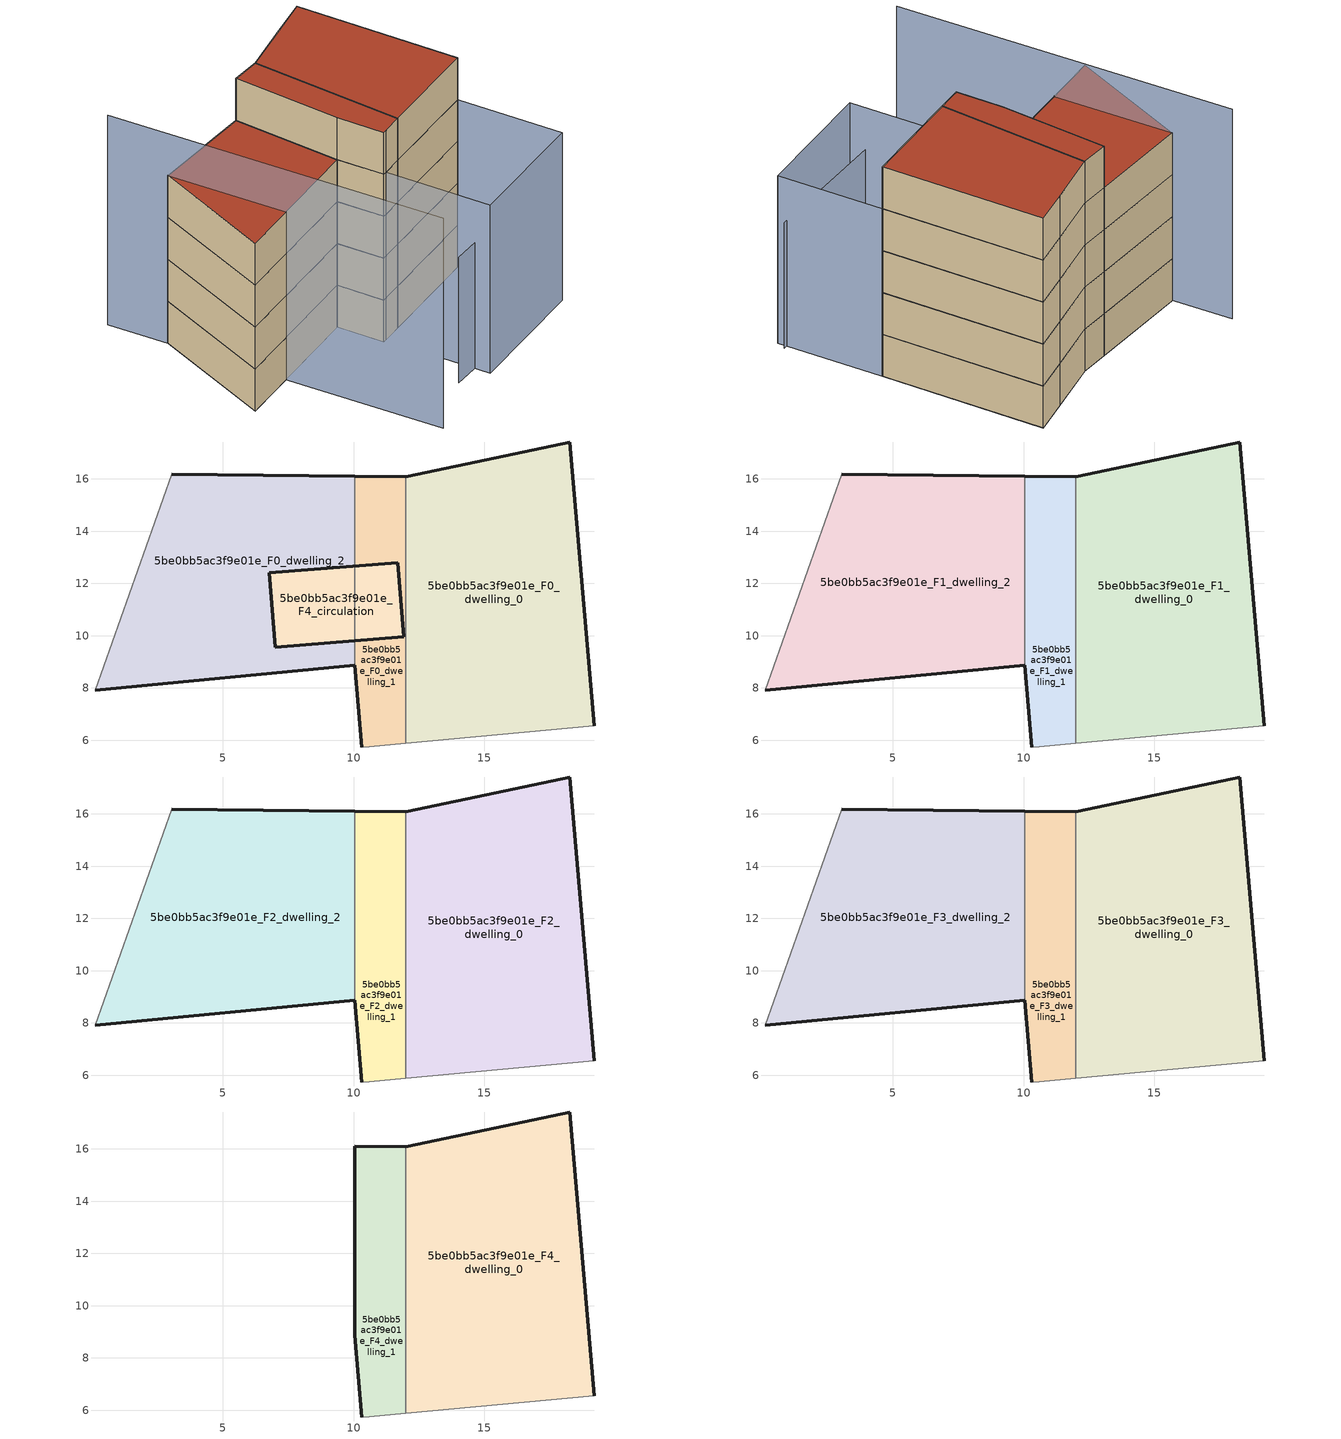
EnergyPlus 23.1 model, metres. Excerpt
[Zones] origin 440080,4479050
5be0bb5ac3f9e01e_F0_dwelling_0
 floor ground (EU_floor_Construction): 19.21,6.56 18.27,17.41 15.82,16.89 12.01,16.08 12.01,5.88 z0
 wall outside (EU_wall_Construction): 12.01,16.08 15.82,16.89 18.27,17.41 19.21,6.56 z0:3
 wall adiabatic (EU_wall_Construction): 19.21,6.56 12.01,5.88 z0:3
 wall to 5be0bb5ac3f9e01e_F0_dwelling_1 (EU_wall_Construction): 12.01,5.88 12.01,16.08 z0:3
5be0bb5ac3f9e01e_F0_dwelling_1
 floor ground (EU_floor_Construction): 12.01,5.88 12.01,16.08 10.04,16.1 10.04,8.86 10.32,5.74 10.61,5.75 z0
 wall outside (EU_wall_Construction): 10.32,5.74 10.04,8.86 / 10.04,16.1 12.01,16.08 z0:3
 wall adiabatic (EU_wall_Construction): 12.01,5.88 10.61,5.75 10.32,5.74 z0:3
 wall to 5be0bb5ac3f9e01e_F0_dwelling_2 (EU_wall_Construction): 10.04,8.86 10.04,16.1 z0:3
5be0bb5ac3f9e01e_F0_dwelling_2
 floor ground (EU_floor_Construction): 10.04,8.86 10.04,16.1 3.03,16.18 0.11,7.91 z0
 wall outside (EU_wall_Construction): 10.04,8.86 0.11,7.91 / 3.03,16.18 10.04,16.1 z0:3
 wall adiabatic (EU_wall_Construction): 0.11,7.91 3.03,16.18 z0:3
5be0bb5ac3f9e01e_F4_circulation
 floor ground (EU_floor_Construction): 11.91,9.95 11.68,12.8 6.78,12.4 7.01,9.55 z0
 wall outside (EU_wall_Construction): 11.68,12.8 11.91,9.95 7.01,9.55 6.78,12.4 11.68,12.8 z0:3
 roof outside (EU_roof_Construction): 11.68,12.8 11.91,9.95 7.01,9.55 6.78,12.4 z3
5be0bb5ac3f9e01e_F1_dwelling_0
 floor to 5be0bb5ac3f9e01e_F0_dwelling_0 (EU_floor_Construction): 19.21,6.56 18.27,17.41 15.82,16.89 12.01,16.08 12.01,5.88 z3
 wall outside (EU_wall_Construction): 12.01,16.08 15.82,16.89 18.27,17.41 19.21,6.56 z3:6
 wall adiabatic (EU_wall_Construction): 19.21,6.56 12.01,5.88 z3:6
 wall to 5be0bb5ac3f9e01e_F1_dwelling_1 (EU_wall_Construction): 12.01,5.88 12.01,16.08 z3:6
5be0bb5ac3f9e01e_F1_dwelling_1
 floor to 5be0bb5ac3f9e01e_F0_dwelling_1 (EU_floor_Construction): 12.01,5.88 12.01,16.08 10.04,16.1 10.04,8.86 10.32,5.74 10.61,5.75 z3
 wall outside (EU_wall_Construction): 10.32,5.74 10.04,8.86 / 10.04,16.1 12.01,16.08 z3:6
 wall adiabatic (EU_wall_Construction): 12.01,5.88 10.61,5.75 10.32,5.74 z3:6
 wall to 5be0bb5ac3f9e01e_F1_dwelling_2 (EU_wall_Construction): 10.04,8.86 10.04,16.1 z3:6
5be0bb5ac3f9e01e_F1_dwelling_2
 floor to 5be0bb5ac3f9e01e_F0_dwelling_2 (EU_floor_Construction): 10.04,8.86 10.04,16.1 3.03,16.18 0.11,7.91 z3
 wall outside (EU_wall_Construction): 10.04,8.86 0.11,7.91 / 3.03,16.18 10.04,16.1 z3:6
 wall adiabatic (EU_wall_Construction): 0.11,7.91 3.03,16.18 z3:6
5be0bb5ac3f9e01e_F2_dwelling_0
 floor to 5be0bb5ac3f9e01e_F1_dwelling_0 (EU_floor_Construction): 19.21,6.56 18.27,17.41 15.82,16.89 12.01,16.08 12.01,5.88 z6
 wall outside (EU_wall_Construction): 12.01,16.08 15.82,16.89 18.27,17.41 19.21,6.56 z6:9
 wall adiabatic (EU_wall_Construction): 19.21,6.56 12.01,5.88 z6:9
 wall to 5be0bb5ac3f9e01e_F2_dwelling_1 (EU_wall_Construction): 12.01,5.88 12.01,16.08 z6:9
5be0bb5ac3f9e01e_F2_dwelling_1
 floor to 5be0bb5ac3f9e01e_F1_dwelling_1 (EU_floor_Construction): 12.01,5.88 12.01,16.08 10.04,16.1 10.04,8.86 10.32,5.74 10.61,5.75 z6
 wall outside (EU_wall_Construction): 10.32,5.74 10.04,8.86 / 10.04,16.1 12.01,16.08 z6:9
 wall adiabatic (EU_wall_Construction): 12.01,5.88 10.61,5.75 10.32,5.74 z6:9
 wall to 5be0bb5ac3f9e01e_F2_dwelling_2 (EU_wall_Construction): 10.04,8.86 10.04,16.1 z6:9
5be0bb5ac3f9e01e_F2_dwelling_2
 floor to 5be0bb5ac3f9e01e_F1_dwelling_2 (EU_floor_Construction): 10.04,8.86 10.04,16.1 3.03,16.18 0.11,7.91 z6
 wall outside (EU_wall_Construction): 10.04,8.86 0.11,7.91 / 3.03,16.18 10.04,16.1 z6:9
 wall adiabatic (EU_wall_Construction): 0.11,7.91 3.03,16.18 z6:9
5be0bb5ac3f9e01e_F3_dwelling_0
 floor to 5be0bb5ac3f9e01e_F2_dwelling_0 (EU_floor_Construction): 19.21,6.56 18.27,17.41 15.82,16.89 12.01,16.08 12.01,5.88 z9
 wall outside (EU_wall_Construction): 12.01,16.08 15.82,16.89 18.27,17.41 19.21,6.56 z9:12
 wall adiabatic (EU_wall_Construction): 19.21,6.56 12.01,5.88 z9:12
 wall to 5be0bb5ac3f9e01e_F3_dwelling_1 (EU_wall_Construction): 12.01,5.88 12.01,16.08 z9:12
5be0bb5ac3f9e01e_F3_dwelling_1
 floor to 5be0bb5ac3f9e01e_F2_dwelling_1 (EU_floor_Construction): 12.01,5.88 12.01,16.08 10.04,16.1 10.04,8.86 10.32,5.74 10.61,5.75 z9
 wall outside (EU_wall_Construction): 10.32,5.74 10.04,8.86 / 10.04,16.1 12.01,16.08 z9:12
 wall adiabatic (EU_wall_Construction): 12.01,5.88 10.61,5.75 10.32,5.74 z9:12
 wall to 5be0bb5ac3f9e01e_F3_dwelling_2 (EU_wall_Construction): 10.04,8.86 10.04,16.1 z9:12
5be0bb5ac3f9e01e_F3_dwelling_2
 floor to 5be0bb5ac3f9e01e_F2_dwelling_2 (EU_floor_Construction): 10.04,8.86 10.04,16.1 3.03,16.18 0.11,7.91 z9
 wall outside (EU_wall_Construction): 10.04,8.86 0.11,7.91 / 3.03,16.18 10.04,16.1 z9:12
 wall adiabatic (EU_wall_Construction): 0.11,7.91 3.03,16.18 z9:12
 roof outside (EU_roof_Construction): 10.04,16.1 10.04,8.86 0.11,7.91 3.03,16.18 z12
5be0bb5ac3f9e01e_F4_dwelling_0
 floor to 5be0bb5ac3f9e01e_F3_dwelling_0 (EU_floor_Construction): 19.21,6.56 18.27,17.41 15.82,16.89 12.01,16.08 12.01,5.88 z12
 wall outside (EU_wall_Construction): 12.01,16.08 15.82,16.89 18.27,17.41 19.21,6.56 z12:15
 wall adiabatic (EU_wall_Construction): 19.21,6.56 12.01,5.88 z12:15
 wall to 5be0bb5ac3f9e01e_F4_dwelling_1 (EU_wall_Construction): 12.01,5.88 12.01,16.08 z12:15
 roof outside (EU_roof_Construction): 18.27,17.41 19.21,6.56 12.01,5.88 12.01,16.08 15.82,16.89 z15
5be0bb5ac3f9e01e_F4_dwelling_1
 floor to 5be0bb5ac3f9e01e_F3_dwelling_1 (EU_floor_Construction): 12.01,5.88 12.01,16.08 10.04,16.1 10.04,8.86 10.32,5.74 10.61,5.75 z12
 wall outside (EU_wall_Construction): 10.32,5.74 10.04,8.86 10.04,16.1 12.01,16.08 z12:15
 wall adiabatic (EU_wall_Construction): 12.01,5.88 10.61,5.75 10.32,5.74 z12:15
 roof outside (EU_roof_Construction): 12.01,16.08 12.01,5.88 10.61,5.75 10.32,5.74 10.04,8.86 10.04,16.1 z15
shading: 9.35,-0.31 20.1,0.14 z0:9; 19.21,6.56 19.86,-0.47 / 19.86,-0.47 11.22,-1.27 / 11.22,-1.27 10.58,5.76 / 10.58,5.76 19.21,6.56 z0:12; 2.62,20.16 4.96,-2.22 z0:15
[Building]
EU S2 Campaign: North Axis=0; Terrain=City; Solar Distribution=FullExterior
[Site:Location]
Madrid: Latitude=40.5; Longitude=-3.5; Time Zone=1; Elevation=609
[SizingPeriod:WeatherFileDays]
AnnualSizingPeriod: Begin Month=1; Begin Day of Month=1; End Month=12; End Day of Month=31; Day of Week for Start Day=Monday; Use Weather File Daylight Saving Period=No; Use Weather File Rain and Snow Indicators=No
[MATERIAL]
EU_InternalMass_Material: Roughness=MediumRough; Thickness=0.1; Conductivity=1; Density=1800; Specific Heat=900; Thermal Absorptance=0.9; Solar Absorptance=0.7; Visible Absorptance=0.7
[MATERIAL:NOMASS] Roughness=MediumRough; Thermal Absorptance=0.9; Solar Absorptance=0.7; Visible Absorptance=0.7
Name | Thermal Resistance
EU_wall_NoMass | 0.609216
EU_roof_NoMass | 0.513268
EU_floor_NoMass | 0.568163
[CONSTRUCTION]
EU_wall_Construction: EU_wall_NoMass
EU_roof_Construction: EU_roof_NoMass
EU_floor_Construction: EU_floor_NoMass
EU_InternalMass_Construction: EU_InternalMass_Material
[ZONE] Type=1; Multiplier=1; Ceiling Height=autocalculate; Floor Area=autocalculate; Part of Total Floor Area=Yes
Name | Volume
5be0bb5ac3f9e01e_F0_dwelling_0; 5be0bb5ac3f9e01e_F1_dwelling_0; 5be0bb5ac3f9e01e_F2_dwelling_0; 5be0bb5ac3f9e01e_F3_dwelling_0; 5be0bb5ac3f9e01e_F4_dwelling_0 | 214.174
5be0bb5ac3f9e01e_F0_dwelling_1; 5be0bb5ac3f9e01e_F1_dwelling_1; 5be0bb5ac3f9e01e_F2_dwelling_1; 5be0bb5ac3f9e01e_F3_dwelling_1; 5be0bb5ac3f9e01e_F4_dwelling_1 | 59.4404
5be0bb5ac3f9e01e_F0_dwelling_2; 5be0bb5ac3f9e01e_F1_dwelling_2; 5be0bb5ac3f9e01e_F2_dwelling_2; 5be0bb5ac3f9e01e_F3_dwelling_2 | 195.047
5be0bb5ac3f9e01e_F4_circulation | 42.1655
[INTERNALMASS] Construction=EU_InternalMass_Construction
Name | Zone or ZoneList | Surface Area
5be0bb5ac3f9e01e_F0_dwelling_0_EU_InternalMass | 5be0bb5ac3f9e01e_F0_dwelling_0 | 71.3912
5be0bb5ac3f9e01e_F0_dwelling_1_EU_InternalMass | 5be0bb5ac3f9e01e_F0_dwelling_1 | 19.8087
5be0bb5ac3f9e01e_F0_dwelling_2_EU_InternalMass | 5be0bb5ac3f9e01e_F0_dwelling_2 | 65.0194
5be0bb5ac3f9e01e_F1_dwelling_0_EU_InternalMass | 5be0bb5ac3f9e01e_F1_dwelling_0 | 71.3912
5be0bb5ac3f9e01e_F1_dwelling_1_EU_InternalMass | 5be0bb5ac3f9e01e_F1_dwelling_1 | 19.8087
5be0bb5ac3f9e01e_F1_dwelling_2_EU_InternalMass | 5be0bb5ac3f9e01e_F1_dwelling_2 | 65.0194
5be0bb5ac3f9e01e_F2_dwelling_0_EU_InternalMass | 5be0bb5ac3f9e01e_F2_dwelling_0 | 71.3912
5be0bb5ac3f9e01e_F2_dwelling_1_EU_InternalMass | 5be0bb5ac3f9e01e_F2_dwelling_1 | 19.8087
5be0bb5ac3f9e01e_F2_dwelling_2_EU_InternalMass | 5be0bb5ac3f9e01e_F2_dwelling_2 | 65.0194
5be0bb5ac3f9e01e_F3_dwelling_0_EU_InternalMass | 5be0bb5ac3f9e01e_F3_dwelling_0 | 71.3912
5be0bb5ac3f9e01e_F3_dwelling_1_EU_InternalMass | 5be0bb5ac3f9e01e_F3_dwelling_1 | 19.8087
5be0bb5ac3f9e01e_F3_dwelling_2_EU_InternalMass | 5be0bb5ac3f9e01e_F3_dwelling_2 | 65.0194
5be0bb5ac3f9e01e_F4_dwelling_0_EU_InternalMass | 5be0bb5ac3f9e01e_F4_dwelling_0 | 71.0509
5be0bb5ac3f9e01e_F4_dwelling_1_EU_InternalMass | 5be0bb5ac3f9e01e_F4_dwelling_1 | 71.0509
[OTHEREQUIPMENT] Fuel Type=Electricity; Design Level Calculation Method=Watts/Area; Power per Zone Floor Area=1; Fraction Latent=0; Fraction Radiant=0; Fraction Lost=0; Carbon Dioxide Generation Rate=0; EndUse Subcategory=EU_Step8_InternalGains
Name | Zone or ZoneList or Space or SpaceList | Schedule
EU_Step8_InternalGain_5be0bb5ac3f9e01e_F0_dwelling_0_f000 | 5be0bb5ac3f9e01e_F0_dwelling_0 | EU_Step8_GainSchedule_5be0bb5ac3f9e01e_F0_dwelling_0_f000
EU_Step8_InternalGain_5be0bb5ac3f9e01e_F0_dwelling_1_f000 | 5be0bb5ac3f9e01e_F0_dwelling_1 | EU_Step8_GainSchedule_5be0bb5ac3f9e01e_F0_dwelling_1_f000
EU_Step8_InternalGain_5be0bb5ac3f9e01e_F0_dwelling_2_f000 | 5be0bb5ac3f9e01e_F0_dwelling_2 | EU_Step8_GainSchedule_5be0bb5ac3f9e01e_F0_dwelling_2_f000
EU_Step8_InternalGain_5be0bb5ac3f9e01e_F1_dwelling_0_f000 | 5be0bb5ac3f9e01e_F1_dwelling_0 | EU_Step8_GainSchedule_5be0bb5ac3f9e01e_F1_dwelling_0_f000
EU_Step8_InternalGain_5be0bb5ac3f9e01e_F1_dwelling_1_f000 | 5be0bb5ac3f9e01e_F1_dwelling_1 | EU_Step8_GainSchedule_5be0bb5ac3f9e01e_F1_dwelling_1_f000
EU_Step8_InternalGain_5be0bb5ac3f9e01e_F1_dwelling_2_f000 | 5be0bb5ac3f9e01e_F1_dwelling_2 | EU_Step8_GainSchedule_5be0bb5ac3f9e01e_F1_dwelling_2_f000
EU_Step8_InternalGain_5be0bb5ac3f9e01e_F2_dwelling_0_f000 | 5be0bb5ac3f9e01e_F2_dwelling_0 | EU_Step8_GainSchedule_5be0bb5ac3f9e01e_F2_dwelling_0_f000
EU_Step8_InternalGain_5be0bb5ac3f9e01e_F2_dwelling_1_f000 | 5be0bb5ac3f9e01e_F2_dwelling_1 | EU_Step8_GainSchedule_5be0bb5ac3f9e01e_F2_dwelling_1_f000
EU_Step8_InternalGain_5be0bb5ac3f9e01e_F2_dwelling_2_f000 | 5be0bb5ac3f9e01e_F2_dwelling_2 | EU_Step8_GainSchedule_5be0bb5ac3f9e01e_F2_dwelling_2_f000
EU_Step8_InternalGain_5be0bb5ac3f9e01e_F3_dwelling_0_f000 | 5be0bb5ac3f9e01e_F3_dwelling_0 | EU_Step8_GainSchedule_5be0bb5ac3f9e01e_F3_dwelling_0_f000
EU_Step8_InternalGain_5be0bb5ac3f9e01e_F3_dwelling_1_f000 | 5be0bb5ac3f9e01e_F3_dwelling_1 | EU_Step8_GainSchedule_5be0bb5ac3f9e01e_F3_dwelling_1_f000
EU_Step8_InternalGain_5be0bb5ac3f9e01e_F3_dwelling_2_f000 | 5be0bb5ac3f9e01e_F3_dwelling_2 | EU_Step8_GainSchedule_5be0bb5ac3f9e01e_F3_dwelling_2_f000
EU_Step8_InternalGain_5be0bb5ac3f9e01e_F4_dwelling_0_f000 | 5be0bb5ac3f9e01e_F4_dwelling_0 | EU_Step8_GainSchedule_5be0bb5ac3f9e01e_F4_dwelling_0_f000
EU_Step8_InternalGain_5be0bb5ac3f9e01e_F4_dwelling_1_f000 | 5be0bb5ac3f9e01e_F4_dwelling_1 | EU_Step8_GainSchedule_5be0bb5ac3f9e01e_F4_dwelling_1_f000
[ZONEINFILTRATION:DESIGNFLOWRATE]
EU_Circulation_Infiltration_5be0bb5ac3f9e01e_F4_circulation: Zone or ZoneList or Space or SpaceList=5be0bb5ac3f9e01e_F4_circulation; Schedule=EU_AlwaysOn; Design Flow Rate Calculation Method=Flow/Area; Flow Rate per Floor Area=0.0005; Constant Term Coefficient=1; Temperature Term Coefficient=0; Velocity Term Coefficient=0; Velocity Squared Term Coefficient=0
[ZONEVENTILATION:DESIGNFLOWRATE] Schedule=EU_AlwaysOn; Design Flow Rate Calculation Method=AirChanges/Hour; Air Changes per Hour=0.752966; Ventilation Type=Natural; Fan Pressure Rise=0; Fan Total Efficiency=1; Constant Term Coefficient=1; Temperature Term Coefficient=0; Velocity Term Coefficient=0; Velocity Squared Term Coefficient=0; Minimum Indoor Temperature=-100; Maximum Indoor Temperature=100; Delta Temperature=-100; Minimum Outdoor Temperature=-100; Maximum Outdoor Temperature=100; Maximum Wind Speed=40
Name | Zone or ZoneList or Space or SpaceList
EU_ConstantAir_5be0bb5ac3f9e01e_F0_dwelling_0 | 5be0bb5ac3f9e01e_F0_dwelling_0
EU_ConstantAir_5be0bb5ac3f9e01e_F0_dwelling_1 | 5be0bb5ac3f9e01e_F0_dwelling_1
EU_ConstantAir_5be0bb5ac3f9e01e_F0_dwelling_2 | 5be0bb5ac3f9e01e_F0_dwelling_2
EU_ConstantAir_5be0bb5ac3f9e01e_F1_dwelling_0 | 5be0bb5ac3f9e01e_F1_dwelling_0
EU_ConstantAir_5be0bb5ac3f9e01e_F1_dwelling_1 | 5be0bb5ac3f9e01e_F1_dwelling_1
EU_ConstantAir_5be0bb5ac3f9e01e_F1_dwelling_2 | 5be0bb5ac3f9e01e_F1_dwelling_2
EU_ConstantAir_5be0bb5ac3f9e01e_F2_dwelling_0 | 5be0bb5ac3f9e01e_F2_dwelling_0
EU_ConstantAir_5be0bb5ac3f9e01e_F2_dwelling_1 | 5be0bb5ac3f9e01e_F2_dwelling_1
EU_ConstantAir_5be0bb5ac3f9e01e_F2_dwelling_2 | 5be0bb5ac3f9e01e_F2_dwelling_2
EU_ConstantAir_5be0bb5ac3f9e01e_F3_dwelling_0 | 5be0bb5ac3f9e01e_F3_dwelling_0
EU_ConstantAir_5be0bb5ac3f9e01e_F3_dwelling_1 | 5be0bb5ac3f9e01e_F3_dwelling_1
EU_ConstantAir_5be0bb5ac3f9e01e_F3_dwelling_2 | 5be0bb5ac3f9e01e_F3_dwelling_2
EU_ConstantAir_5be0bb5ac3f9e01e_F4_dwelling_0 | 5be0bb5ac3f9e01e_F4_dwelling_0
EU_ConstantAir_5be0bb5ac3f9e01e_F4_dwelling_1 | 5be0bb5ac3f9e01e_F4_dwelling_1
[HVACTEMPLATE:THERMOSTAT] Constant Heating Setpoint=20; Constant Cooling Setpoint=50
EU_HeatOnly_5be0bb5ac3f9e01e_F0_dwelling_0; EU_HeatOnly_5be0bb5ac3f9e01e_F0_dwelling_1; EU_HeatOnly_5be0bb5ac3f9e01e_F0_dwelling_2; EU_HeatOnly_5be0bb5ac3f9e01e_F1_dwelling_0; EU_HeatOnly_5be0bb5ac3f9e01e_F1_dwelling_1; EU_HeatOnly_5be0bb5ac3f9e01e_F1_dwelling_2; EU_HeatOnly_5be0bb5ac3f9e01e_F2_dwelling_0; EU_HeatOnly_5be0bb5ac3f9e01e_F2_dwelling_1; EU_HeatOnly_5be0bb5ac3f9e01e_F2_dwelling_2; EU_HeatOnly_5be0bb5ac3f9e01e_F3_dwelling_0; EU_HeatOnly_5be0bb5ac3f9e01e_F3_dwelling_1; EU_HeatOnly_5be0bb5ac3f9e01e_F3_dwelling_2; EU_HeatOnly_5be0bb5ac3f9e01e_F4_dwelling_0; EU_HeatOnly_5be0bb5ac3f9e01e_F4_dwelling_1
[HVACTEMPLATE:ZONE:IDEALLOADSAIRSYSTEM] System Availability Schedule=EU_AlwaysOn; Maximum Heating Supply Air Temperature=50; Minimum Cooling Supply Air Temperature=13; Maximum Heating Supply Air Humidity Ratio=0.0156; Minimum Cooling Supply Air Humidity Ratio=0.0077; Heating Limit=NoLimit; Cooling Limit=NoLimit; Heating Availability Schedule=EU_AlwaysOn; Cooling Availability Schedule=EU_CoolingOff; Dehumidification Control Type=ConstantSensibleHeatRatio; Cooling Sensible Heat Ratio=0.7; Dehumidification Setpoint=60; Humidification Control Type=None; Humidification Setpoint=30; Outdoor Air Method=None; Outdoor Air Flow Rate per Person=0.00944; Outdoor Air Flow Rate per Zone Floor Area=0; Outdoor Air Flow Rate per Zone=0; Demand Controlled Ventilation Type=None; Outdoor Air Economizer Type=NoEconomizer; Heat Recovery Type=None; Sensible Heat Recovery Effectiveness=0.7; Latent Heat Recovery Effectiveness=0.65
Name | Template Thermostat
5be0bb5ac3f9e01e_F0_dwelling_0 | EU_HeatOnly_5be0bb5ac3f9e01e_F0_dwelling_0
5be0bb5ac3f9e01e_F0_dwelling_1 | EU_HeatOnly_5be0bb5ac3f9e01e_F0_dwelling_1
5be0bb5ac3f9e01e_F0_dwelling_2 | EU_HeatOnly_5be0bb5ac3f9e01e_F0_dwelling_2
5be0bb5ac3f9e01e_F1_dwelling_0 | EU_HeatOnly_5be0bb5ac3f9e01e_F1_dwelling_0
5be0bb5ac3f9e01e_F1_dwelling_1 | EU_HeatOnly_5be0bb5ac3f9e01e_F1_dwelling_1
5be0bb5ac3f9e01e_F1_dwelling_2 | EU_HeatOnly_5be0bb5ac3f9e01e_F1_dwelling_2
5be0bb5ac3f9e01e_F2_dwelling_0 | EU_HeatOnly_5be0bb5ac3f9e01e_F2_dwelling_0
5be0bb5ac3f9e01e_F2_dwelling_1 | EU_HeatOnly_5be0bb5ac3f9e01e_F2_dwelling_1
5be0bb5ac3f9e01e_F2_dwelling_2 | EU_HeatOnly_5be0bb5ac3f9e01e_F2_dwelling_2
5be0bb5ac3f9e01e_F3_dwelling_0 | EU_HeatOnly_5be0bb5ac3f9e01e_F3_dwelling_0
5be0bb5ac3f9e01e_F3_dwelling_1 | EU_HeatOnly_5be0bb5ac3f9e01e_F3_dwelling_1
5be0bb5ac3f9e01e_F3_dwelling_2 | EU_HeatOnly_5be0bb5ac3f9e01e_F3_dwelling_2
5be0bb5ac3f9e01e_F4_dwelling_0 | EU_HeatOnly_5be0bb5ac3f9e01e_F4_dwelling_0
5be0bb5ac3f9e01e_F4_dwelling_1 | EU_HeatOnly_5be0bb5ac3f9e01e_F4_dwelling_1
[SIZING:ZONE] Zone Cooling Design Supply Air Temperature Input Method=SupplyAirTemperature; Zone Cooling Design Supply Air Temperature=13; Zone Heating Design Supply Air Temperature Input Method=SupplyAirTemperature; Zone Heating Design Supply Air Temperature=50; Zone Cooling Design Supply Air Humidity Ratio=0.008; Zone Heating Design Supply Air Humidity Ratio=0.008; Cooling Design Air Flow Method=DesignDay; Cooling Design Air Flow Rate=0; Cooling Minimum Air Flow per Zone Floor Area=0.000762; Cooling Minimum Air Flow=0; Cooling Minimum Air Flow Fraction=0.2; Heating Design Air Flow Method=DesignDay; Heating Design Air Flow Rate=0; Heating Maximum Air Flow per Zone Floor Area=0.002032; Heating Maximum Air Flow=0.141576; Heating Maximum Air Flow Fraction=0.3; Account for Dedicated Outdoor Air System=No; Dedicated Outdoor Air System Control Strategy=NeutralSupplyAir; Dedicated Outdoor Air Low Setpoint Temperature for Design=autosize; Dedicated Outdoor Air High Setpoint Temperature for Design=autosize; Zone Load Sizing Method=Sensible Load Only No Latent Load; Zone Latent Cooling Design Supply Air Humidity Ratio Input Method=HumidityRatioDifference; Zone Cooling Design Supply Air Humidity Ratio Difference=0.005; Zone Latent Heating Design Supply Air Humidity Ratio Input Method=HumidityRatioDifference; Zone Humidification Design Supply Air Humidity Ratio Difference=0.005
5be0bb5ac3f9e01e_F0_dwelling_0; 5be0bb5ac3f9e01e_F0_dwelling_1; 5be0bb5ac3f9e01e_F0_dwelling_2; 5be0bb5ac3f9e01e_F1_dwelling_0; 5be0bb5ac3f9e01e_F1_dwelling_1; 5be0bb5ac3f9e01e_F1_dwelling_2; 5be0bb5ac3f9e01e_F2_dwelling_0; 5be0bb5ac3f9e01e_F2_dwelling_1; 5be0bb5ac3f9e01e_F2_dwelling_2; 5be0bb5ac3f9e01e_F3_dwelling_0; 5be0bb5ac3f9e01e_F3_dwelling_1; 5be0bb5ac3f9e01e_F3_dwelling_2; 5be0bb5ac3f9e01e_F4_dwelling_0; 5be0bb5ac3f9e01e_F4_dwelling_1
[SCHEDULE:CONSTANT]
Name | Hourly Value
EU_AlwaysOn | 1
EU_CoolingOff | 0
[SCHEDULE:FILE] Column Number=1; Rows to Skip at Top=0; Number of Hours of Data=8760; Column Separator=Comma; Interpolate to Timestep=No; Minutes per Item=60; Adjust Schedule for Daylight Savings=Yes
Name | File
EU_Step8_GainSchedule_5be0bb5ac3f9e01e_F0_dwelling_0_f000 | ../../schedules/5be0bb5ac3f9e01e/5be0bb5ac3f9e01e_F0_dwelling_0_f000_gain.csv
EU_Step8_GainSchedule_5be0bb5ac3f9e01e_F0_dwelling_1_f000 | ../../schedules/5be0bb5ac3f9e01e/5be0bb5ac3f9e01e_F0_dwelling_1_f000_gain.csv
EU_Step8_GainSchedule_5be0bb5ac3f9e01e_F0_dwelling_2_f000 | ../../schedules/5be0bb5ac3f9e01e/5be0bb5ac3f9e01e_F0_dwelling_2_f000_gain.csv
EU_Step8_GainSchedule_5be0bb5ac3f9e01e_F1_dwelling_0_f000 | ../../schedules/5be0bb5ac3f9e01e/5be0bb5ac3f9e01e_F1_dwelling_0_f000_gain.csv
EU_Step8_GainSchedule_5be0bb5ac3f9e01e_F1_dwelling_1_f000 | ../../schedules/5be0bb5ac3f9e01e/5be0bb5ac3f9e01e_F1_dwelling_1_f000_gain.csv
EU_Step8_GainSchedule_5be0bb5ac3f9e01e_F1_dwelling_2_f000 | ../../schedules/5be0bb5ac3f9e01e/5be0bb5ac3f9e01e_F1_dwelling_2_f000_gain.csv
EU_Step8_GainSchedule_5be0bb5ac3f9e01e_F2_dwelling_0_f000 | ../../schedules/5be0bb5ac3f9e01e/5be0bb5ac3f9e01e_F2_dwelling_0_f000_gain.csv
EU_Step8_GainSchedule_5be0bb5ac3f9e01e_F2_dwelling_1_f000 | ../../schedules/5be0bb5ac3f9e01e/5be0bb5ac3f9e01e_F2_dwelling_1_f000_gain.csv
EU_Step8_GainSchedule_5be0bb5ac3f9e01e_F2_dwelling_2_f000 | ../../schedules/5be0bb5ac3f9e01e/5be0bb5ac3f9e01e_F2_dwelling_2_f000_gain.csv
EU_Step8_GainSchedule_5be0bb5ac3f9e01e_F3_dwelling_0_f000 | ../../schedules/5be0bb5ac3f9e01e/5be0bb5ac3f9e01e_F3_dwelling_0_f000_gain.csv
EU_Step8_GainSchedule_5be0bb5ac3f9e01e_F3_dwelling_1_f000 | ../../schedules/5be0bb5ac3f9e01e/5be0bb5ac3f9e01e_F3_dwelling_1_f000_gain.csv
EU_Step8_GainSchedule_5be0bb5ac3f9e01e_F3_dwelling_2_f000 | ../../schedules/5be0bb5ac3f9e01e/5be0bb5ac3f9e01e_F3_dwelling_2_f000_gain.csv
EU_Step8_GainSchedule_5be0bb5ac3f9e01e_F4_dwelling_0_f000 | ../../schedules/5be0bb5ac3f9e01e/5be0bb5ac3f9e01e_F4_dwelling_0_f000_gain.csv
EU_Step8_GainSchedule_5be0bb5ac3f9e01e_F4_dwelling_1_f000 | ../../schedules/5be0bb5ac3f9e01e/5be0bb5ac3f9e01e_F4_dwelling_1_f000_gain.csv
